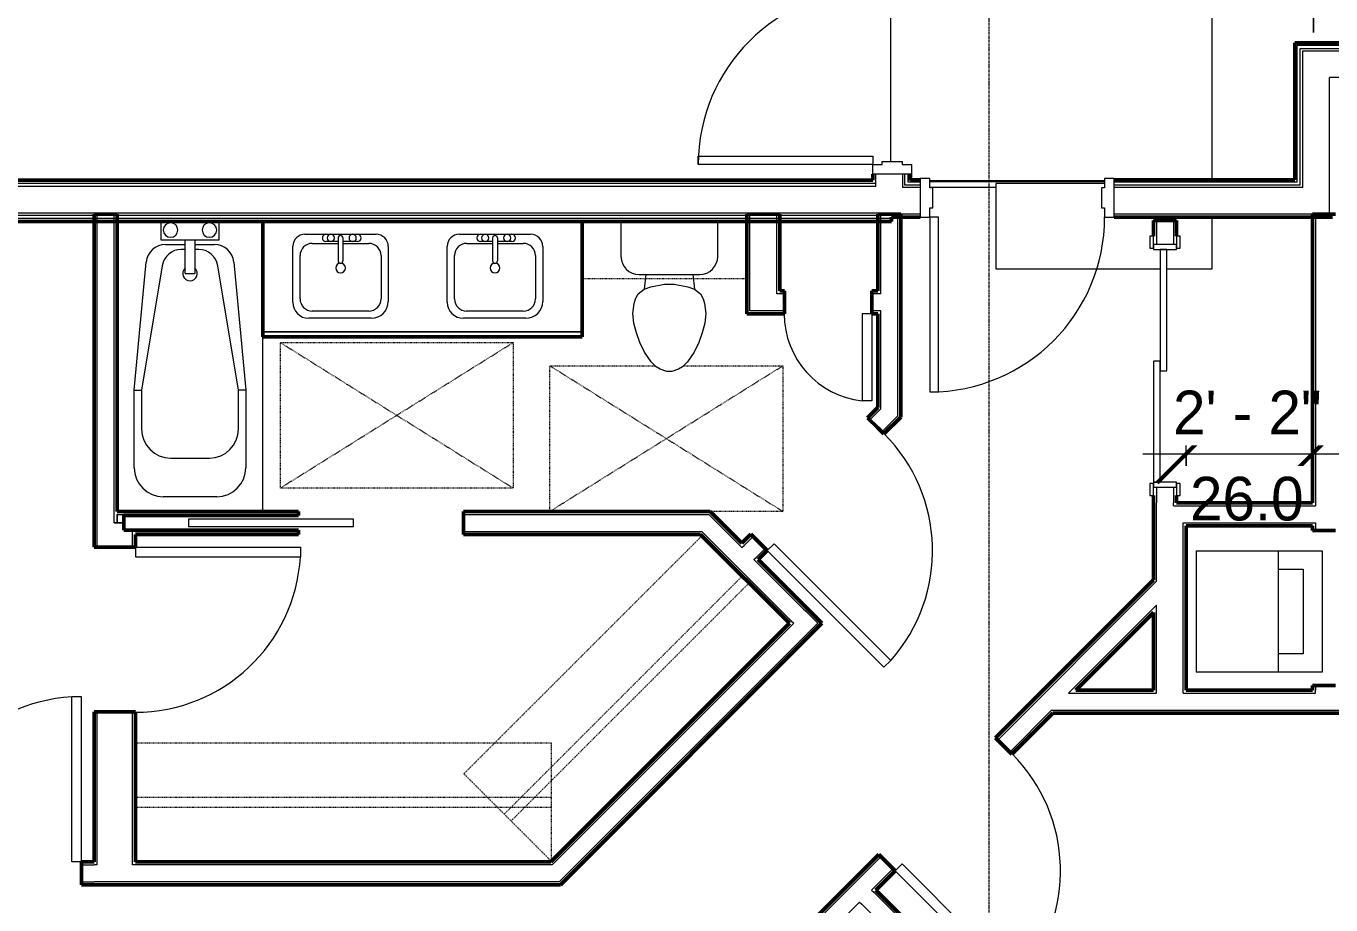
# Model space of a CAD drawing. Header units: inches. Extents: x -4217 to -1814, y 9706 to 12425.
# Drawn here: x -3679.9 to -3410.9, y 10203.5 to 10384.6 of the extents above; entities that cross this region are included whole.
import ezdxf

# ---------------------------------------------------------------- set-up
doc = ezdxf.new("R2010")
doc.units = ezdxf.units.IN
doc.header["$MEASUREMENT"] = 0
doc.linetypes.add('Dash', pattern=[0.25, 0.125, -0.125])
doc.linetypes.add('Grid Line 1_2_', pattern=[0.875, 0.5, -0.125, 0.125, -0.125])
for name, color, linetype, lineweight in [('A-ANNO-DIMS', 211, 'Continuous', 9), ('A-ANNO-DIMS-96', 211, 'Continuous', 9), ('A-DOOR-1', 250, 'Continuous', 9), ('A-DOOR-2', 90, 'Continuous', 20), ('A-DOOR-6', 31, 'Continuous', 20), ('A-DOOR-7', 31, 'Continuous', 9), ('A-DOOR-FRAM', 31, 'Continuous', 20), ('A-DOOR-FRAM-1', 90, 'Continuous', 20), ('A-FLOR', 192, 'Continuous', 13), ('A-FLOR-1', 50, 'Continuous', 13), ('A-GENM-HDLN-1', 250, 'Dash', 9), ('A-WALL', 113, 'Continuous', 13), ('A-WALL-3', 10, 'Continuous', 50), ('A-WALL-4', 50, 'Continuous', 13), ('I-WALL-3', 2, 'Continuous', 50), ('P-SANR-FIXT-2', 250, 'Continuous', 9), ('Q-CASE-2', 10, 'Continuous', 50), ('Q-CASE-3', 250, 'Continuous', 9), ('Q-CASE-HDLN-1', 250, 'Dash', 9), ('S-GRID-1', 1, 'Grid Line 1_2_', 9)]:
    doc.layers.add(name, color=color, linetype=linetype, lineweight=lineweight)
doc.styles.add('Century Gothic', font='ufonts.com_century-gothic.ttf', dxfattribs={"height": 9})
doc.dimstyles.new('OD__1_16__Tol__', dxfattribs={"dimscale": 12, "dimtxt": 9.397514, "dimasz": 1, "dimexe": 0.75, "dimexo": 0.5, "dimgap": 0.125, "dimtad": 1, "dimdec": 4, "dimrnd": 0.0625, "dimzin": 3, "dimdsep": 46, "dimlunit": 4, "dimtxsty": 'Century Gothic', "dimblk1": 'OBLIQUE', "dimblk2": 'OBLIQUE', "dimsah": 1, "dimcen": 0.09, "dimdle": 0.75, "dimazin": 0, "dimtfac": 1, "dimtdec": 4, "dimtix": 1, "dimtmove": 0, "dimatfit": 3, "dimfxl": 1, "dimtvp": 1, "dimtfill": 1, "dimfrac": 2, "dimtolj": 1, "dimtzin": 0, "dimarcsym": 2})

# ---------------------------------------------------------------- blocks, each defined once
blk = doc.blocks.new('DIMBLOCK37-FLOOR PLAN - 3RD FLOOR')
at = {"layer": 'A-ANNO-DIMS-96'}
for p, q in [((-3414.42, 10383.29), (-3414.42, 10453.49)), ((-3483.42, 10446.97), (-3483.42, 10435.49)), ((-3483.42, 10444.49), (-3483.42, 10446.97)), ((-3483.42, 10444.49), (-3405.42, 10444.49)), ((-3414.42, 10444.49), (-3414.42, 10383.29))]:
    blk.add_line(p, q, dxfattribs=at)
at = {"layer": 'A-ANNO-DIMS-96', "lineweight": 50}
for p, q in [((-3483.42, 10444.49), (-3477.42, 10450.49)), ((-3414.42, 10444.49), (-3408.42, 10450.49)), ((-3483.42, 10444.49), (-3489.42, 10438.49)), ((-3414.42, 10444.49), (-3420.42, 10438.49))]:
    blk.add_line(p, q, dxfattribs=at)
at = {"layer": 'A-ANNO-DIMS-96', "color": 0, "char_height": 9, "attachment_point": 1, "line_spacing_factor": 0.984502, "style": 'Century Gothic', "bg_fill": 3, "box_fill_scale": 1.25, "bg_fill_color": 256, "bg_fill_true_color": 13158600, "bg_fill_transparency": 0}
for s, insert, width in [('5\' - 9"', (-3464.66, 10457.52), 37.7691), ('69.0', (-3461.16, 10439.76), 29.356)]:
    blk.add_mtext(s, dxfattribs=dict(at, insert=insert, width=width))
blk = doc.blocks.new('_Oblique')
at = {"color": 0, "linetype": 'ByBlock', "lineweight": -2}
blk.add_line((-0.5, -0.5), (0.5, 0.5), dxfattribs=at)
blk = doc.blocks.new('DIMBLOCK38-FLOOR PLAN - 3RD FLOOR')
at = {"layer": 'A-ANNO-DIMS-96'}
for p, q in [((-3440.67, 10292.32), (-3440.67, 10305.45)), ((-3414.67, 10298.93), (-3414.67, 10287.45)), ((-3414.67, 10296.45), (-3414.67, 10298.93)), ((-3449.67, 10296.45), (-3405.67, 10296.45)), ((-3440.67, 10296.45), (-3440.67, 10292.32))]:
    blk.add_line(p, q, dxfattribs=at)
at = {"layer": 'A-ANNO-DIMS-96', "lineweight": 50}
for p, q in [((-3440.67, 10296.45), (-3434.67, 10302.45)), ((-3414.67, 10296.45), (-3408.67, 10302.45)), ((-3440.67, 10296.45), (-3446.67, 10290.45)), ((-3414.67, 10296.45), (-3420.67, 10290.45))]:
    blk.add_line(p, q, dxfattribs=at)
at = {"layer": 'A-ANNO-DIMS-96', "color": 0, "char_height": 9, "attachment_point": 1, "line_spacing_factor": 0.984502, "style": 'Century Gothic', "bg_fill": 3, "box_fill_scale": 1.25, "bg_fill_color": 256, "bg_fill_true_color": 13158600, "bg_fill_transparency": 0}
for s, insert, width in [('2\' - 2"', (-3443.41, 10309.48), 37.7691), ('26.0', (-3439.91, 10291.71), 29.356)]:
    blk.add_mtext(s, dxfattribs=dict(at, insert=insert, width=width))

msp = doc.modelspace()

# ---------------------------------------------------------------- linework, layer by layer
at = {"layer": 'A-DOOR-1'}
for p, q in [((-3448.17374, 10341.3394), (-3448.17374, 10338.8394)), ((-3447.42374, 10341.3394), (-3448.17374, 10341.3394)), ((-3447.42374, 10338.8394), (-3447.42374, 10341.3394)), ((-3442.67374, 10341.3394), (-3442.67374, 10338.8394)), ((-3441.92374, 10341.3394), (-3442.67374, 10341.3394)), ((-3441.92374, 10338.8394), (-3441.92374, 10341.3394)), ((-3448.17374, 10338.8394), (-3447.42374, 10338.8394)), ((-3442.67374, 10338.8394), (-3441.92374, 10338.8394))]:
    msp.add_line(p, q, dxfattribs=at)
for centre, radius, start, end in [((-3505.5021, 10325.30651), 18.06659, 180, 263.644241), ((-3527.06181, 10276.49984), 34.06659, 318.365687, 45), ((-3657.32943, 10277.23817), 34.06659, 270, 356.634313), ((-3668.45443, 10212.3394), 34.06659, 93.365687, 180), ((-3500.68566, 10210.49214), 34.06659, 318.365687, 45)]:
    msp.add_arc(centre, radius, start, end, dxfattribs=at)
at = {"layer": 'A-DOOR-2'}
for p, q in [((-3446.04874, 10338.5894), (-3446.04874, 10313.5894)), ((-3444.67374, 10338.5894), (-3446.04874, 10338.5894)), ((-3444.67374, 10313.5894), (-3444.67374, 10338.5894)), ((-3507.5021, 10325.30651), (-3507.5021, 10307.35096)), ((-3505.5021, 10325.30651), (-3507.5021, 10325.30651)), ((-3505.5021, 10325.30651), (-3505.5021, 10307.35096)), ((-3446.04874, 10315.5894), (-3447.42374, 10315.5894)), ((-3446.04874, 10313.5894), (-3444.67374, 10313.5894)), ((-3505.5021, 10307.35096), (-3507.5021, 10307.35096)), ((-3646.3711, 10282.9644), (-3646.3711, 10281.4644)), ((-3612.3711, 10282.9644), (-3646.3711, 10282.9644)), ((-3612.3711, 10281.4644), (-3612.3711, 10282.9644)), ((-3646.3711, 10281.4644), (-3612.3711, 10281.4644)), ((-3657.32943, 10277.23817), (-3623.3216, 10277.23817)), ((-3657.32943, 10277.23817), (-3657.32943, 10275.23817)), ((-3623.3216, 10277.23817), (-3623.3216, 10275.23817)), ((-3527.06181, 10276.49984), (-3525.6476, 10277.91405)), ((-3527.06181, 10276.49984), (-3503.01464, 10252.45267)), ((-3525.6476, 10277.91405), (-3501.60043, 10253.86688)), ((-3657.32943, 10275.23817), (-3623.3216, 10275.23817)), ((-3503.01464, 10252.45267), (-3501.60043, 10253.86688)), ((-3670.45443, 10212.3394), (-3670.45443, 10246.34723)), ((-3668.45443, 10246.34723), (-3670.45443, 10246.34723)), ((-3668.45443, 10212.3394), (-3668.45443, 10246.34723)), ((-3668.45443, 10212.3394), (-3670.45443, 10212.3394)), ((-3500.68566, 10210.49214), (-3499.27145, 10211.90635)), ((-3499.27145, 10211.90635), (-3475.22428, 10187.85918)), ((-3500.68566, 10210.49214), (-3476.63849, 10186.44497))]:
    msp.add_line(p, q, dxfattribs=at)
at = {"layer": 'A-DOOR-6'}
for p, q in [((-3541.29874, 10357.8394), (-3505.29874, 10357.8394)), ((-3541.29874, 10356.0894), (-3541.29874, 10357.8394)), ((-3505.29874, 10357.8394), (-3505.29874, 10356.0894)), ((-3505.29874, 10356.0894), (-3541.29874, 10356.0894)), ((-3491.77374, 10345.2144), (-3493.52374, 10345.2144)), ((-3493.52374, 10345.2144), (-3493.52374, 10309.2144)), ((-3491.77374, 10309.2144), (-3491.77374, 10345.2144)), ((-3493.52374, 10309.2144), (-3491.77374, 10309.2144))]:
    msp.add_line(p, q, dxfattribs=at)
at = {"layer": 'A-DOOR-7'}
for centre, start, end in [((-3505.29874, 10356.0894), 90, 180), ((-3493.52374, 10345.2144), 270, 0)]:
    msp.add_arc(centre, 36, start, end, dxfattribs=at)
at = {"layer": 'A-DOOR-FRAM'}
for p, q in [((-3505.29874, 10354.0894), (-3505.29874, 10356.0894)), ((-3505.29874, 10356.0894), (-3503.36124, 10356.0894)), ((-3503.36124, 10356.7144), (-3499.23624, 10356.7144)), ((-3503.36124, 10356.0894), (-3503.36124, 10356.7144)), ((-3499.23624, 10356.7144), (-3499.23624, 10356.0894)), ((-3499.23624, 10356.0894), (-3497.29874, 10356.0894)), ((-3497.29874, 10356.0894), (-3497.29874, 10354.0894)), ((-3497.29874, 10354.0894), (-3505.29874, 10354.0894)), ((-3493.52374, 10353.2144), (-3495.52374, 10353.2144)), ((-3495.52374, 10353.2144), (-3495.52374, 10345.2144)), ((-3493.52374, 10351.2769), (-3493.52374, 10353.2144)), ((-3455.52374, 10353.2144), (-3457.52374, 10353.2144)), ((-3457.52374, 10353.2144), (-3457.52374, 10351.2769)), ((-3455.52374, 10345.2144), (-3455.52374, 10353.2144)), ((-3492.89874, 10351.2769), (-3493.52374, 10351.2769)), ((-3492.89874, 10347.1519), (-3492.89874, 10351.2769)), ((-3457.52374, 10351.2769), (-3458.14874, 10351.2769)), ((-3458.14874, 10351.2769), (-3458.14874, 10347.1519)), ((-3493.52374, 10345.2144), (-3493.52374, 10347.1519)), ((-3493.52374, 10347.1519), (-3492.89874, 10347.1519)), ((-3458.14874, 10347.1519), (-3457.52374, 10347.1519)), ((-3457.52374, 10347.1519), (-3457.52374, 10345.2144)), ((-3495.52374, 10345.2144), (-3493.52374, 10345.2144)), ((-3457.52374, 10345.2144), (-3455.52374, 10345.2144))]:
    msp.add_line(p, q, dxfattribs=at)
at = {"layer": 'A-DOOR-FRAM-1'}
for p, q in [((-3442.67374, 10339.5894), (-3447.42374, 10339.5894)), ((-3447.42374, 10339.5894), (-3447.42374, 10338.5894)), ((-3447.42374, 10338.5894), (-3442.67374, 10338.5894)), ((-3442.67374, 10338.5894), (-3442.67374, 10339.5894))]:
    msp.add_line(p, q, dxfattribs=at)
at = {"layer": 'A-FLOR'}
for p, q in [((-3501.67374, 10391.4644), (-3501.67374, 10356.7144)), ((-3435.32374, 10352.9644), (-3435.32374, 10391.4644)), ((-3493.52374, 10352.8144), (-3457.52374, 10352.8144)), ((-3457.52374, 10352.1894), (-3479.92374, 10352.1894)), ((-3479.92374, 10352.1894), (-3479.92374, 10334.57086)), ((-3435.32374, 10334.57086), (-3435.32374, 10345.2144)), ((-3479.92374, 10334.57086), (-3446.04874, 10334.57086)), ((-3444.67374, 10334.57086), (-3435.32374, 10334.57086))]:
    msp.add_line(p, q, dxfattribs=at)
at = {"layer": 'A-FLOR-1'}
for p, q in [((-3493.52374, 10352.5894), (-3457.52374, 10352.5894)), ((-3479.92374, 10351.3394), (-3493.52374, 10351.3394))]:
    msp.add_line(p, q, dxfattribs=at)
at = {"layer": 'A-GENM-HDLN-1'}
for p, q in [((-3627.45443, 10319.3894), (-3579.45443, 10289.3894)), ((-3627.45443, 10289.3894), (-3579.45443, 10319.3894)), ((-3627.45443, 10319.3894), (-3579.45443, 10319.3894)), ((-3627.45443, 10289.3894), (-3627.45443, 10319.3894)), ((-3579.45443, 10319.3894), (-3579.45443, 10289.3894)), ((-3571.87524, 10314.5894), (-3523.87524, 10284.5894)), ((-3571.87524, 10284.5894), (-3523.87524, 10314.5894)), ((-3571.87524, 10314.5894), (-3550.16809, 10314.5894)), ((-3571.87524, 10284.5894), (-3571.87524, 10314.5894)), ((-3544.33612, 10314.5894), (-3523.87524, 10314.5894)), ((-3523.87524, 10314.5894), (-3523.87524, 10284.5894)), ((-3579.45443, 10289.3894), (-3627.45443, 10289.3894)), ((-3523.87524, 10284.5894), (-3538.86368, 10284.5894))]:
    msp.add_line(p, q, dxfattribs=at)
at = {"layer": 'A-WALL'}
for p, q in [((-3342.97374, 10380.6644), (-3417.79874, 10380.6644)), ((-3417.79874, 10352.4644), (-3417.79874, 10380.6644)), ((-3417.17374, 10380.0394), (-3201.87374, 10380.0394)), ((-3417.17374, 10351.8394), (-3417.17374, 10380.0394)), ((-3416.67374, 10379.5394), (-3202.37374, 10379.5394)), ((-3416.67374, 10351.3394), (-3416.67374, 10379.5394)), ((-3341.72374, 10374.0394), (-3411.17374, 10374.0394)), ((-3411.17374, 10345.8394), (-3411.17374, 10374.0394)), ((-3504.67374, 10352.2144), (-3758.10752, 10352.2144)), ((-3504.67374, 10351.5894), (-3758.10752, 10351.5894)), ((-3504.67374, 10351.5894), (-3504.67374, 10354.0894)), ((-3499.17374, 10354.0894), (-3499.17374, 10351.3394)), ((-3498.67374, 10351.8394), (-3498.67374, 10354.0894)), ((-3495.52374, 10351.8394), (-3498.67374, 10351.8394)), ((-3498.04874, 10352.4644), (-3498.04874, 10354.0894)), ((-3498.04874, 10352.9644), (-3497.54874, 10352.9644)), ((-3495.52374, 10352.4644), (-3498.04874, 10352.4644)), ((-3417.79874, 10352.4644), (-3455.52374, 10352.4644)), ((-3417.17374, 10351.8394), (-3455.52374, 10351.8394)), ((-3495.52374, 10351.3394), (-3499.17374, 10351.3394)), ((-3416.67374, 10351.3394), (-3455.52374, 10351.3394)), ((-3501.42374, 10346.0894), (-3852.47374, 10346.0894)), ((-3501.42374, 10345.5894), (-3852.47374, 10345.5894)), ((-3501.42374, 10344.9644), (-3852.47374, 10344.9644)), ((-3501.42374, 10345.5894), (-3501.42374, 10346.0894)), ((-3495.52374, 10345.8394), (-3501.42374, 10345.8394)), ((-3411.17374, 10345.8394), (-3455.52374, 10345.8394))]:
    msp.add_line(p, q, dxfattribs=at)
at = {"layer": 'A-WALL-3'}
for p, q in [((-3665.82943, 10345.8394), (-3665.82943, 10282.2144)), ((-3661.07943, 10345.8394), (-3665.82943, 10345.8394)), ((-3661.07943, 10284.5894), (-3661.07943, 10345.8394)), ((-3531.2521, 10345.8394), (-3531.2521, 10325.30651)), ((-3524.5021, 10345.8394), (-3531.2521, 10345.8394)), ((-3524.5021, 10330.05651), (-3524.5021, 10345.8394)), ((-3504.29874, 10345.8394), (-3504.29874, 10330.05651)), ((-3499.54874, 10345.8394), (-3504.29874, 10345.8394)), ((-3499.54874, 10304.01291), (-3499.54874, 10345.8394)), ((-3442.67374, 10344.5894), (-3447.42374, 10344.5894)), ((-3447.42374, 10344.5894), (-3447.42374, 10341.3394)), ((-3442.67374, 10341.3394), (-3442.67374, 10344.5894)), ((-3409.92374, 10345.8644), (-3414.67374, 10345.8644)), ((-3523.5021, 10330.05651), (-3524.5021, 10330.05651)), ((-3523.5021, 10325.30651), (-3523.5021, 10330.05651)), ((-3504.29874, 10330.05651), (-3505.5021, 10330.05651)), ((-3505.5021, 10330.05651), (-3505.5021, 10325.30651)), ((-3531.2521, 10325.30651), (-3530.6271, 10325.30651)), ((-3530.6271, 10325.30651), (-3524.5021, 10325.30651)), ((-3524.5021, 10325.30651), (-3523.5021, 10325.30651)), ((-3505.5021, 10325.30651), (-3504.29874, 10325.30651)), ((-3504.29874, 10325.30651), (-3504.29874, 10305.98043)), ((-3504.29874, 10305.98043), (-3506.37894, 10303.90022)), ((-3506.37894, 10303.90022), (-3504.29874, 10301.82002)), ((-3503.02018, 10300.54147), (-3499.54874, 10304.01291)), ((-3504.29874, 10301.82002), (-3503.02018, 10300.54147)), ((-3623.70443, 10284.5894), (-3661.07943, 10284.5894)), ((-3623.70443, 10283.7144), (-3623.70443, 10284.5894)), ((-3538.86368, 10284.5894), (-3589.70443, 10284.5894)), ((-3589.70443, 10284.5894), (-3589.70443, 10279.8394)), ((-3538.23868, 10283.9644), (-3538.86368, 10284.5894)), ((-3665.82943, 10282.2144), (-3665.82943, 10277.23817)), ((-3659.70443, 10282.2144), (-3659.70443, 10283.7144)), ((-3659.70443, 10283.7144), (-3623.70443, 10283.7144)), ((-3659.70443, 10280.7144), (-3659.70443, 10282.2144)), ((-3534.11368, 10279.8394), (-3538.23868, 10283.9644)), ((-3657.32943, 10280.7144), (-3659.70443, 10280.7144)), ((-3623.70443, 10280.7144), (-3657.32943, 10280.7144)), ((-3657.32943, 10279.8394), (-3623.70443, 10279.8394)), ((-3657.32943, 10277.23817), (-3657.32943, 10279.8394)), ((-3623.70443, 10279.8394), (-3623.70443, 10280.7144)), ((-3589.70443, 10279.8394), (-3540.8312, 10279.8394)), ((-3540.8312, 10279.8394), (-3522.5008, 10261.509)), ((-3532.27673, 10278.00244), (-3534.11368, 10279.8394)), ((-3530.42057, 10279.85859), (-3532.27673, 10278.00244)), ((-3527.06181, 10276.49984), (-3530.42057, 10279.85859)), ((-3665.82943, 10277.23817), (-3657.32943, 10277.23817)), ((-3528.91797, 10274.64368), (-3527.06181, 10276.49984)), ((-3519.14204, 10264.86775), (-3528.91797, 10274.64368)), ((-3447.42374, 10270.47158), (-3480.00279, 10237.89253)), ((-3516.22523, 10261.95094), (-3519.14204, 10264.86775)), ((-3463.4384, 10247.7394), (-3447.42374, 10263.75406)), ((-3447.42374, 10263.75406), (-3447.42374, 10247.7394)), ((-3522.5008, 10261.509), (-3571.6704, 10212.3394)), ((-3569.70289, 10207.5894), (-3515.78329, 10261.509)), ((-3515.78329, 10261.509), (-3516.22523, 10261.95094)), ((-3447.42374, 10247.7394), (-3463.4384, 10247.7394)), ((-3414.67374, 10247.7394), (-3440.67374, 10247.7394)), ((-3409.92374, 10248.65685), (-3414.67374, 10248.65685)), ((-3414.67374, 10248.65685), (-3414.67374, 10247.7394)), ((-3665.82943, 10243.23817), (-3665.82943, 10212.3394)), ((-3657.32943, 10243.23817), (-3665.82943, 10243.23817)), ((-3657.32943, 10212.3394), (-3657.32943, 10243.23817)), ((-3476.64403, 10234.53377), (-3468.1884, 10242.9894)), ((-3468.1884, 10242.9894), (-3408.89874, 10242.9894)), ((-3480.00279, 10237.89253), (-3476.64403, 10234.53377)), ((-3665.82943, 10212.3394), (-3668.45443, 10212.3394)), ((-3668.45443, 10212.3394), (-3668.45443, 10207.5894)), ((-3571.6704, 10212.3394), (-3657.32943, 10212.3394)), ((-3504.04442, 10213.85089), (-3518.74874, 10199.14658)), ((-3500.68566, 10210.49214), (-3504.04442, 10213.85089)), ((-3504.66314, 10206.51466), (-3500.68566, 10210.49214)), ((-3668.45443, 10207.5894), (-3665.82943, 10207.5894)), ((-3665.82943, 10207.5894), (-3665.20443, 10207.5894)), ((-3665.20443, 10207.5894), (-3657.32943, 10207.5894)), ((-3657.32943, 10207.5894), (-3576.4204, 10207.5894)), ((-3576.4204, 10207.5894), (-3570.58677, 10207.5894)), ((-3570.58677, 10207.5894), (-3569.70289, 10207.5894)), ((-3485.28624, 10187.13776), (-3504.66314, 10206.51466))]:
    msp.add_line(p, q, dxfattribs=at)
at = {"layer": 'A-WALL-4'}
for p, q in [((-3665.20443, 10282.2144), (-3665.20443, 10345.8394)), ((-3661.70443, 10282.2144), (-3661.70443, 10345.8394)), ((-3530.6271, 10325.93151), (-3530.6271, 10345.8394)), ((-3525.1271, 10329.43151), (-3525.1271, 10345.8394)), ((-3503.67374, 10329.43151), (-3503.67374, 10345.8394)), ((-3500.17374, 10304.2718), (-3500.17374, 10345.8394)), ((-3446.79874, 10344.5894), (-3446.79874, 10339.5894)), ((-3443.29874, 10344.5894), (-3443.29874, 10339.5894)), ((-3524.5021, 10329.43151), (-3525.1271, 10329.43151)), ((-3523.5021, 10329.43151), (-3524.5021, 10329.43151)), ((-3504.29874, 10329.43151), (-3505.5021, 10329.43151)), ((-3503.67374, 10329.43151), (-3504.29874, 10329.43151)), ((-3525.1271, 10325.93151), (-3530.6271, 10325.93151)), ((-3524.5021, 10325.93151), (-3525.1271, 10325.93151)), ((-3523.5021, 10325.93151), (-3524.5021, 10325.93151)), ((-3504.29874, 10325.93151), (-3505.5021, 10325.93151)), ((-3503.67374, 10325.93151), (-3504.29874, 10325.93151)), ((-3503.67374, 10305.72154), (-3503.67374, 10325.93151)), ((-3505.937, 10303.45828), (-3504.29874, 10305.09654)), ((-3503.67374, 10305.72154), (-3504.29874, 10305.09654)), ((-3500.17374, 10304.2718), (-3503.46212, 10300.98341)), ((-3665.20443, 10277.23817), (-3665.20443, 10282.2144)), ((-3661.70443, 10282.2144), (-3661.07943, 10282.2144)), ((-3661.07943, 10282.2144), (-3661.70443, 10282.2144)), ((-3661.07943, 10282.2144), (-3661.07943, 10283.9644)), ((-3661.07943, 10283.9644), (-3623.70443, 10283.9644)), ((-3661.07943, 10283.9644), (-3661.07943, 10282.2144)), ((-3661.07943, 10282.2144), (-3659.70443, 10282.2144)), ((-3659.70443, 10282.2144), (-3661.07943, 10282.2144)), ((-3589.70443, 10283.9644), (-3539.12257, 10283.9644)), ((-3539.12257, 10283.9644), (-3535.62257, 10280.4644)), ((-3657.32943, 10280.4644), (-3657.95443, 10280.4644)), ((-3657.95443, 10277.23817), (-3657.95443, 10280.4644)), ((-3657.32943, 10280.4644), (-3623.70443, 10280.4644)), ((-3589.70443, 10280.4644), (-3540.57231, 10280.4644)), ((-3540.57231, 10280.4644), (-3539.94731, 10279.8394)), ((-3539.94731, 10279.8394), (-3522.05886, 10261.95094)), ((-3535.62257, 10280.4644), (-3534.99757, 10279.8394)), ((-3534.99757, 10279.8394), (-3532.27673, 10277.11855)), ((-3531.83478, 10277.5605), (-3529.97863, 10279.41665)), ((-3532.27673, 10277.11855), (-3531.83478, 10277.5605)), ((-3529.35991, 10275.08562), (-3527.50375, 10276.94178)), ((-3529.80185, 10274.64368), (-3529.35991, 10275.08562)), ((-3529.80185, 10274.64368), (-3519.58398, 10264.42581)), ((-3447.42374, 10269.58769), (-3479.56085, 10237.45058)), ((-3446.79874, 10270.21269), (-3447.42374, 10269.58769)), ((-3519.58398, 10264.42581), (-3519.14204, 10263.98387)), ((-3519.14204, 10263.98387), (-3516.66717, 10261.509)), ((-3447.42374, 10264.63795), (-3464.94729, 10247.1144)), ((-3446.79874, 10265.26295), (-3447.42374, 10264.63795)), ((-3446.79874, 10247.7394), (-3446.79874, 10265.26295)), ((-3571.41152, 10211.7144), (-3521.61692, 10261.509)), ((-3569.96177, 10208.2144), (-3516.66717, 10261.509)), ((-3522.05886, 10261.95094), (-3521.61692, 10261.509)), ((-3464.94729, 10247.1144), (-3464.0634, 10247.1144)), ((-3464.0634, 10247.1144), (-3446.79874, 10247.1144)), ((-3446.79874, 10247.1144), (-3446.79874, 10247.7394)), ((-3441.29874, 10247.1144), (-3441.29874, 10247.7394)), ((-3441.29874, 10247.1144), (-3414.04874, 10247.1144)), ((-3414.04874, 10248.65685), (-3414.04874, 10247.7394)), ((-3414.04874, 10247.1144), (-3414.04874, 10247.7394)), ((-3665.20443, 10211.7144), (-3665.20443, 10243.23817)), ((-3657.95443, 10211.7144), (-3657.95443, 10243.23817)), ((-3468.44729, 10243.6144), (-3477.08597, 10234.97571)), ((-3468.44729, 10243.6144), (-3467.5634, 10243.6144)), ((-3467.5634, 10243.6144), (-3408.89874, 10243.6144)), ((-3668.45443, 10211.7144), (-3665.82943, 10211.7144)), ((-3665.20443, 10211.7144), (-3665.82943, 10211.7144)), ((-3657.32943, 10211.7144), (-3657.95443, 10211.7144)), ((-3572.2954, 10211.7144), (-3657.32943, 10211.7144)), ((-3571.41152, 10211.7144), (-3572.2954, 10211.7144)), ((-3503.60248, 10213.40895), (-3518.74874, 10198.26269)), ((-3501.1276, 10210.93408), (-3505.54702, 10206.51466)), ((-3668.45443, 10208.2144), (-3665.82943, 10208.2144)), ((-3665.20443, 10208.2144), (-3665.82943, 10208.2144)), ((-3657.95443, 10208.2144), (-3665.20443, 10208.2144)), ((-3657.32943, 10208.2144), (-3657.95443, 10208.2144)), ((-3575.7954, 10208.2144), (-3657.32943, 10208.2144)), ((-3574.91152, 10208.2144), (-3575.7954, 10208.2144)), ((-3569.96177, 10208.2144), (-3574.91152, 10208.2144)), ((-3505.54702, 10206.51466), (-3505.10508, 10206.07272)), ((-3508.02189, 10204.03979), (-3518.74874, 10193.31295)), ((-3508.02189, 10204.03979), (-3507.57995, 10203.59785)), ((-3505.10508, 10206.07272), (-3485.28624, 10186.25388)), ((-3507.57995, 10203.59785), (-3485.28624, 10181.30413))]:
    msp.add_line(p, q, dxfattribs=at)
at = {"layer": 'I-WALL-3'}
for p, q in [((-3200.74874, 10381.1644), (-3418.29874, 10381.1644)), ((-3418.29874, 10381.1644), (-3418.29874, 10352.9644)), ((-3505.29874, 10352.8394), (-3758.10752, 10352.8394)), ((-3505.29874, 10354.0894), (-3505.29874, 10352.8394)), ((-3497.54874, 10352.9644), (-3497.54874, 10354.0894)), ((-3495.52374, 10352.9644), (-3497.54874, 10352.9644)), ((-3418.29874, 10352.9644), (-3455.52374, 10352.9644)), ((-3852.47374, 10344.3394), (-3501.42374, 10344.3394)), ((-3501.42374, 10344.3394), (-3501.42374, 10345.2144)), ((-3501.42374, 10345.2144), (-3495.52374, 10345.2144)), ((-3455.52374, 10345.2144), (-3410.54874, 10345.2144))]:
    msp.add_line(p, q, dxfattribs=at)
at = {"layer": 'P-SANR-FIXT-2'}
for p, q in [((-3652.07943, 10344.3394), (-3652.07943, 10340.5894)), ((-3640.07943, 10340.5894), (-3640.07943, 10344.3394)), ((-3557.22832, 10344.3394), (-3557.22832, 10337.16317)), ((-3537.27588, 10337.16317), (-3537.27588, 10344.3394)), ((-3622.38706, 10341.7144), (-3607.70202, 10341.7144)), ((-3622.38706, 10341.7144), (-3607.70202, 10341.7144)), ((-3618.04454, 10341.7144), (-3611.54454, 10341.7144)), ((-3615.54454, 10340.95059), (-3615.54454, 10336.21224)), ((-3614.54454, 10340.95059), (-3614.54454, 10336.21224)), ((-3590.54454, 10341.7144), (-3575.8595, 10341.7144)), ((-3590.54454, 10341.7144), (-3575.8595, 10341.7144)), ((-3586.20202, 10341.7144), (-3579.70202, 10341.7144)), ((-3583.70202, 10340.95059), (-3583.70202, 10336.21224)), ((-3582.70202, 10340.95059), (-3582.70202, 10336.21224)), ((-3652.07943, 10340.5894), (-3647.07943, 10340.5894)), ((-3651.12439, 10339.5894), (-3647.07943, 10339.5894)), ((-3647.07943, 10338.5894), (-3647.87602, 10338.5894)), ((-3647.07943, 10340.5894), (-3645.07943, 10340.5894)), ((-3647.07943, 10333.6519), (-3647.07943, 10340.5894)), ((-3645.07943, 10340.5894), (-3640.07943, 10340.5894)), ((-3645.07943, 10340.5894), (-3645.07943, 10333.6519)), ((-3645.07943, 10339.5894), (-3641.03447, 10339.5894)), ((-3644.28284, 10338.5894), (-3645.07943, 10338.5894)), ((-3624.88706, 10327.71243), (-3624.88706, 10339.2144)), ((-3624.88706, 10327.71243), (-3624.88706, 10339.2144)), ((-3620.88706, 10339.8394), (-3615.54454, 10339.8394)), ((-3615.54454, 10340.2144), (-3618.04454, 10340.2144)), ((-3611.54454, 10340.2144), (-3614.54454, 10340.2144)), ((-3614.54454, 10339.8394), (-3609.20202, 10339.8394)), ((-3605.20202, 10339.2144), (-3605.20202, 10327.89156)), ((-3605.20202, 10339.2144), (-3605.20202, 10327.89156)), ((-3593.04454, 10327.71243), (-3593.04454, 10339.2144)), ((-3593.04454, 10327.71243), (-3593.04454, 10339.2144)), ((-3589.04454, 10339.8394), (-3583.70202, 10339.8394)), ((-3583.70202, 10340.2144), (-3586.20202, 10340.2144)), ((-3579.70202, 10340.2144), (-3582.70202, 10340.2144)), ((-3582.70202, 10339.8394), (-3577.3595, 10339.8394)), ((-3573.3595, 10339.2144), (-3573.3595, 10327.89156)), ((-3573.3595, 10339.2144), (-3573.3595, 10327.89156)), ((-3623.38706, 10328.39156), (-3623.38706, 10337.3394)), ((-3606.70202, 10337.3394), (-3606.70202, 10328.39156)), ((-3591.54454, 10328.39156), (-3591.54454, 10337.3394)), ((-3574.8595, 10337.3394), (-3574.8595, 10328.39156)), ((-3651.82206, 10335.24423), (-3656.07943, 10309.5894)), ((-3647.07943, 10333.6519), (-3645.07943, 10333.6519)), ((-3636.07943, 10309.5894), (-3640.33681, 10335.24423)), ((-3553.5021, 10333.43695), (-3541.0021, 10333.43695)), ((-3552.11377, 10333.43695), (-3552.46148, 10330.41317)), ((-3542.39044, 10333.43695), (-3542.04272, 10330.41317)), ((-3553.65324, 10329.41317), (-3552.46148, 10330.41317)), ((-3552.46148, 10330.41317), (-3551.08774, 10330.91317)), ((-3551.08774, 10330.91317), (-3548.2521, 10331.41317)), ((-3548.2521, 10331.41317), (-3546.2521, 10331.41317)), ((-3546.2521, 10331.41317), (-3543.41646, 10330.91317)), ((-3543.41646, 10330.91317), (-3542.04272, 10330.41317)), ((-3542.04272, 10330.41317), (-3540.85097, 10329.41317)), ((-3554.66495, 10326.40937), (-3554.48795, 10327.41317)), ((-3554.48795, 10327.41317), (-3554.22, 10328.41317)), ((-3554.22, 10328.41317), (-3553.65324, 10329.41317)), ((-3540.85097, 10329.41317), (-3540.28421, 10328.41317)), ((-3540.28421, 10328.41317), (-3540.01626, 10327.41317)), ((-3540.01626, 10327.41317), (-3539.83926, 10326.40937)), ((-3609.20202, 10325.89156), (-3620.88706, 10325.89156)), ((-3577.3595, 10325.89156), (-3589.04454, 10325.89156)), ((-3554.7521, 10325.41317), (-3554.66495, 10326.40937)), ((-3554.57779, 10323.42079), (-3554.7521, 10325.41317)), ((-3539.7521, 10325.41317), (-3539.92641, 10323.42079)), ((-3539.83926, 10326.40937), (-3539.7521, 10325.41317)), ((-3608.70202, 10324.39156), (-3621.56619, 10324.39156)), ((-3608.70202, 10324.39156), (-3621.56619, 10324.39156)), ((-3576.8595, 10324.39156), (-3589.72367, 10324.39156)), ((-3576.8595, 10324.39156), (-3589.72367, 10324.39156)), ((-3554.03985, 10321.41317), (-3554.57779, 10323.42079)), ((-3539.92641, 10323.42079), (-3540.46435, 10321.41317)), ((-3631.07943, 10284.5894), (-3631.07943, 10320.5894)), ((-3553.31191, 10319.41317), (-3554.03985, 10321.41317)), ((-3552.3793, 10317.41317), (-3553.31191, 10319.41317)), ((-3541.19229, 10319.41317), (-3542.12491, 10317.41317)), ((-3540.46435, 10321.41317), (-3541.19229, 10319.41317)), ((-3550.99187, 10315.41317), (-3552.3793, 10317.41317)), ((-3542.12491, 10317.41317), (-3543.51234, 10315.41317)), ((-3549.99187, 10314.41317), (-3550.99187, 10315.41317)), ((-3549.12584, 10313.91317), (-3549.99187, 10314.41317)), ((-3547.7521, 10313.41317), (-3549.12584, 10313.91317)), ((-3545.37836, 10313.91317), (-3546.7521, 10313.41317)), ((-3544.51234, 10314.41317), (-3545.37836, 10313.91317)), ((-3543.51234, 10315.41317), (-3544.51234, 10314.41317)), ((-3546.7521, 10313.41317), (-3547.7521, 10313.41317)), ((-3657.57943, 10293.5894), (-3657.57943, 10309.5894)), ((-3657.57943, 10309.5894), (-3656.07943, 10309.5894)), ((-3656.07943, 10309.5894), (-3656.07943, 10301.5894)), ((-3636.07943, 10301.5894), (-3636.07943, 10309.5894)), ((-3634.57943, 10309.5894), (-3636.07943, 10309.5894)), ((-3634.57943, 10309.5894), (-3634.57943, 10293.5894)), ((-3650.07943, 10295.5894), (-3642.07943, 10295.5894)), ((-3640.57943, 10287.5894), (-3651.57943, 10287.5894)), ((-3438.67374, 10276.4493), (-3412.67374, 10276.4493)), ((-3438.67374, 10276.4493), (-3438.67374, 10251.4493)), ((-3421.76749, 10276.4493), (-3421.76749, 10251.4493)), ((-3412.67374, 10276.4493), (-3412.67374, 10251.4493)), ((-3421.76749, 10272.6993), (-3416.57999, 10272.6993)), ((-3416.57999, 10272.6993), (-3416.57999, 10255.1993)), ((-3416.57999, 10255.1993), (-3421.76749, 10255.1993)), ((-3412.67374, 10251.4493), (-3438.67374, 10251.4493))]:
    msp.add_line(p, q, dxfattribs=at)
at = {"layer": 'P-SANR-FIXT-2', "flags": 128}
for points in [[(-3657.57943, 10309.5894), (-3657.30471, 10312.51977), (-3657.02999, 10315.45014), (-3656.75527, 10318.38052), (-3656.48054, 10321.31089), (-3656.20582, 10324.24126), (-3655.9311, 10327.17164), (-3655.65638, 10330.10201), (-3655.38165, 10333.03239), (-3655.10693, 10335.96276)], [(-3637.05194, 10335.96276), (-3636.77721, 10333.03239), (-3636.50249, 10330.10201), (-3636.22777, 10327.17164), (-3635.95305, 10324.24126), (-3635.67832, 10321.31089), (-3635.4036, 10318.38052), (-3635.12888, 10315.45014), (-3634.85416, 10312.51977), (-3634.57943, 10309.5894)]]:
    msp.add_lwpolyline(points, dxfattribs=at)
at = {"layer": 'P-SANR-FIXT-2'}
for centre, radius, start, end in [((-3650.07943, 10342.5894), 1.5, 90, 270), ((-3650.07943, 10342.5894), 1.5, 270, 90), ((-3642.07943, 10342.5894), 1.5, 90, 270), ((-3642.07943, 10342.5894), 1.5, 270, 90), ((-3622.38706, 10339.2144), 2.5, 90, 180), ((-3622.38706, 10339.2144), 2.5, 90, 180), ((-3618.04454, 10340.9644), 0.75, 90, 270), ((-3617.04454, 10340.9644), 0.75, 0, 180), ((-3617.04454, 10340.9644), 0.75, 180, 0), ((-3615.04454, 10340.95059), 0.5, 0, 180), ((-3612.54454, 10340.9644), 0.75, 0, 180), ((-3612.54454, 10340.9644), 0.75, 180, 0), ((-3611.54454, 10340.9644), 0.75, 270, 90), ((-3607.70202, 10339.2144), 2.5, 0, 90), ((-3607.70202, 10339.2144), 2.5, 0, 90), ((-3590.54454, 10339.2144), 2.5, 90, 180), ((-3590.54454, 10339.2144), 2.5, 90, 180), ((-3586.20202, 10340.9644), 0.75, 90, 270), ((-3585.20202, 10340.9644), 0.75, 0, 180), ((-3585.20202, 10340.9644), 0.75, 180, 0), ((-3583.20202, 10340.95059), 0.5, 0, 180), ((-3580.70202, 10340.9644), 0.75, 0, 180), ((-3580.70202, 10340.9644), 0.75, 180, 0), ((-3579.70202, 10340.9644), 0.75, 270, 90), ((-3575.8595, 10339.2144), 2.5, 0, 90), ((-3575.8595, 10339.2144), 2.5, 0, 90), ((-3651.12439, 10335.5894), 4, 90, 174.644175), ((-3647.87602, 10334.5894), 4, 90, 170.5777308), ((-3644.28284, 10334.5894), 4, 9.4222692, 90), ((-3641.03447, 10335.5894), 4, 5.355825, 90), ((-3620.88706, 10337.3394), 2.5, 90, 180), ((-3609.20202, 10337.3394), 2.5, 0, 90), ((-3589.04454, 10337.3394), 2.5, 90, 180), ((-3577.3595, 10337.3394), 2.5, 0, 90), ((-3615.04454, 10334.74706), 1, 0, 180), ((-3615.04454, 10336.21224), 0.5, 180, 0), ((-3583.20202, 10334.74706), 1, 0, 180), ((-3583.20202, 10336.21224), 0.5, 180, 0), ((-3553.5021, 10337.16317), 3.72622, 180, 270), ((-3541.0021, 10337.16317), 3.72622, 270, 0), ((-3646.07943, 10333.6519), 1.5, 132.0710678, 270), ((-3646.07943, 10333.6519), 1.5, 270, 47.9289322), ((-3615.04454, 10334.74706), 1, 180, 0), ((-3583.20202, 10334.74706), 1, 180, 0), ((-3621.56619, 10327.71243), 3.32087, 180, 270), ((-3621.56619, 10327.71243), 3.32087, 180, 270), ((-3620.88706, 10328.39156), 2.5, 180, 270), ((-3609.20202, 10328.39156), 2.5, 270, 0), ((-3608.70202, 10327.89156), 3.5, 270, 0), ((-3608.70202, 10327.89156), 3.5, 270, 0), ((-3589.72367, 10327.71243), 3.32087, 180, 270), ((-3589.72367, 10327.71243), 3.32087, 180, 270), ((-3589.04454, 10328.39156), 2.5, 180, 270), ((-3577.3595, 10328.39156), 2.5, 270, 0), ((-3576.8595, 10327.89156), 3.5, 270, 0), ((-3576.8595, 10327.89156), 3.5, 270, 0), ((-3650.07943, 10301.5894), 6, 180, 270), ((-3642.07943, 10301.5894), 6, 270, 0), ((-3651.57943, 10293.5894), 6, 180, 270), ((-3640.57943, 10293.5894), 6, 270, 0)]:
    msp.add_arc(centre, radius, start, end, dxfattribs=at)
at = {"layer": 'Q-CASE-2'}
for p, q in [((-3631.07943, 10344.3394), (-3631.07943, 10320.5894)), ((-3565.2521, 10320.5894), (-3565.2521, 10344.3394)), ((-3631.07943, 10320.5894), (-3565.2521, 10320.5894))]:
    msp.add_line(p, q, dxfattribs=at)
at = {"layer": 'Q-CASE-3'}
for p, q in [((-3631.07943, 10321.5894), (-3631.07943, 10344.3394)), ((-3565.2521, 10344.3394), (-3565.2521, 10321.5894)), ((-3631.07943, 10320.5894), (-3631.07943, 10321.5894)), ((-3631.07943, 10321.5894), (-3565.2521, 10321.5894)), ((-3565.2521, 10321.5894), (-3631.07943, 10321.5894)), ((-3565.2521, 10320.5894), (-3631.07943, 10320.5894)), ((-3565.2521, 10321.5894), (-3565.2521, 10320.5894))]:
    msp.add_line(p, q, dxfattribs=at)
at = {"layer": 'Q-CASE-HDLN-1'}
for p, q in [((-3531.2521, 10344.5894), (-3565.2521, 10344.5894)), ((-3565.2521, 10344.5894), (-3565.2521, 10332.5894)), ((-3531.2521, 10332.5894), (-3531.2521, 10344.5894)), ((-3565.2521, 10332.5894), (-3531.2521, 10332.5894)), ((-3540.53975, 10279.54794), (-3589.60913, 10230.47857)), ((-3522.5008, 10261.509), (-3540.53975, 10279.54794)), ((-3532.22738, 10271.23558), (-3581.29676, 10222.1662)), ((-3530.81317, 10269.82136), (-3579.88254, 10220.75199)), ((-3571.57018, 10212.43962), (-3522.5008, 10261.509)), ((-3657.32943, 10236.78887), (-3657.32943, 10212.3394)), ((-3571.52831, 10236.78887), (-3657.32943, 10236.78887)), ((-3571.52831, 10212.3394), (-3571.52831, 10236.78887)), ((-3589.60913, 10230.47857), (-3571.57018, 10212.43962)), ((-3571.52831, 10225.56413), (-3657.32943, 10225.56413)), ((-3571.52831, 10223.56413), (-3657.32943, 10223.56413)), ((-3657.32943, 10212.3394), (-3571.52831, 10212.3394))]:
    msp.add_line(p, q, dxfattribs=at)

# ---------------------------------------------------------------- dimensions: what is measured, and where the dimension line sits
at = {"layer": 'A-ANNO-DIMS'}
dim = msp.add_linear_dim(base=(-3414.67374, 10296.44609), p1=(-3440.67374, 10286.3243), p2=(-3414.67374, 10304.93137), dimstyle='OD__1_16__Tol__', override={"dimpost": '<>\\X', "dimfxl": 31.972223}, dxfattribs=at)
dim.commit()
dim.dimension.update_dxf_attribs({"geometry": 'DIMBLOCK38-FLOOR PLAN - 3RD FLOOR', "text_midpoint": (-3427.67374, 10296.44609)})

# ---------------------------------------------------------------- next in the draw order: linework, layer by layer
at = {"layer": 'A-DOOR-1'}
for p, q in [((-3448.17374, 10290.3394), (-3448.17374, 10287.8394)), ((-3447.42374, 10290.3394), (-3448.17374, 10290.3394)), ((-3447.42374, 10287.8394), (-3447.42374, 10290.3394)), ((-3442.67374, 10290.3394), (-3442.67374, 10287.8394)), ((-3441.92374, 10290.3394), (-3442.67374, 10290.3394)), ((-3441.92374, 10287.8394), (-3441.92374, 10290.3394)), ((-3448.17374, 10287.8394), (-3447.42374, 10287.8394)), ((-3442.67374, 10287.8394), (-3441.92374, 10287.8394))]:
    msp.add_line(p, q, dxfattribs=at)
at = {"layer": 'A-DOOR-2'}
for p, q in [((-3447.42374, 10315.5894), (-3447.42374, 10290.5894)), ((-3446.04874, 10290.5894), (-3446.04874, 10315.5894)), ((-3447.42374, 10290.5894), (-3446.04874, 10290.5894))]:
    msp.add_line(p, q, dxfattribs=at)
at = {"layer": 'A-DOOR-FRAM-1'}
for p, q in [((-3447.42374, 10290.5894), (-3447.42374, 10289.5894)), ((-3442.67374, 10290.5894), (-3447.42374, 10290.5894)), ((-3442.67374, 10289.5894), (-3442.67374, 10290.5894)), ((-3447.42374, 10289.5894), (-3442.67374, 10289.5894))]:
    msp.add_line(p, q, dxfattribs=at)
at = {"layer": 'A-WALL-3'}
for p, q in [((-3414.67374, 10345.8644), (-3414.67374, 10286.3243)), ((-3447.42374, 10287.8394), (-3447.42374, 10286.3243)), ((-3442.67374, 10286.3243), (-3442.67374, 10287.8394)), ((-3447.42374, 10286.3243), (-3447.42374, 10270.47158)), ((-3440.67374, 10286.3243), (-3442.67374, 10286.3243)), ((-3414.67374, 10286.3243), (-3440.67374, 10286.3243)), ((-3440.67374, 10281.5743), (-3414.67374, 10281.5743)), ((-3440.67374, 10247.7394), (-3440.67374, 10281.5743)), ((-3414.67374, 10281.5743), (-3414.67374, 10280.65685)), ((-3414.67374, 10280.65685), (-3409.92374, 10280.65685))]:
    msp.add_line(p, q, dxfattribs=at)
at = {"layer": 'A-WALL-4'}
for p, q in [((-3414.04874, 10345.8644), (-3414.04874, 10285.6993)), ((-3446.79874, 10289.5894), (-3446.79874, 10286.3243)), ((-3443.29874, 10289.5894), (-3443.29874, 10286.3243)), ((-3446.79874, 10285.6993), (-3446.79874, 10286.3243)), ((-3446.79874, 10270.21269), (-3446.79874, 10285.6993)), ((-3443.29874, 10285.6993), (-3443.29874, 10286.3243)), ((-3443.29874, 10285.6993), (-3441.29874, 10285.6993)), ((-3441.29874, 10285.6993), (-3440.67374, 10285.6993)), ((-3440.67374, 10285.6993), (-3414.67374, 10285.6993)), ((-3414.67374, 10285.6993), (-3414.04874, 10285.6993)), ((-3441.29874, 10282.1993), (-3440.67374, 10282.1993)), ((-3441.29874, 10247.7394), (-3441.29874, 10282.1993)), ((-3440.67374, 10282.1993), (-3414.67374, 10282.1993)), ((-3414.67374, 10282.1993), (-3414.04874, 10282.1993)), ((-3414.04874, 10282.1993), (-3414.04874, 10280.65685))]:
    msp.add_line(p, q, dxfattribs=at)

# ---------------------------------------------------------------- next in the draw order: dimensions: what is measured, and where the dimension line sits
at = {"layer": 'A-ANNO-DIMS'}
dim = msp.add_linear_dim(base=(-3414.42374, 10444.48875), p1=(-3483.42374, 10452.97403), p2=(-3414.42374, 10377.2894), dimstyle='OD__1_16__Tol__', override={"dimpost": '<>\\X', "dimfxl": 102.41662}, dxfattribs=at)
dim.commit()
dim.dimension.update_dxf_attribs({"geometry": 'DIMBLOCK37-FLOOR PLAN - 3RD FLOOR', "text_midpoint": (-3448.92374, 10444.48875)})

# ---------------------------------------------------------------- next in the draw order: linework, layer by layer
at = {"layer": 'S-GRID-1'}
msp.add_line((-3481.32374, 9836.17969), (-3481.32374, 12376.79045), dxfattribs=at)

doc.saveas('drawing.dxf')
